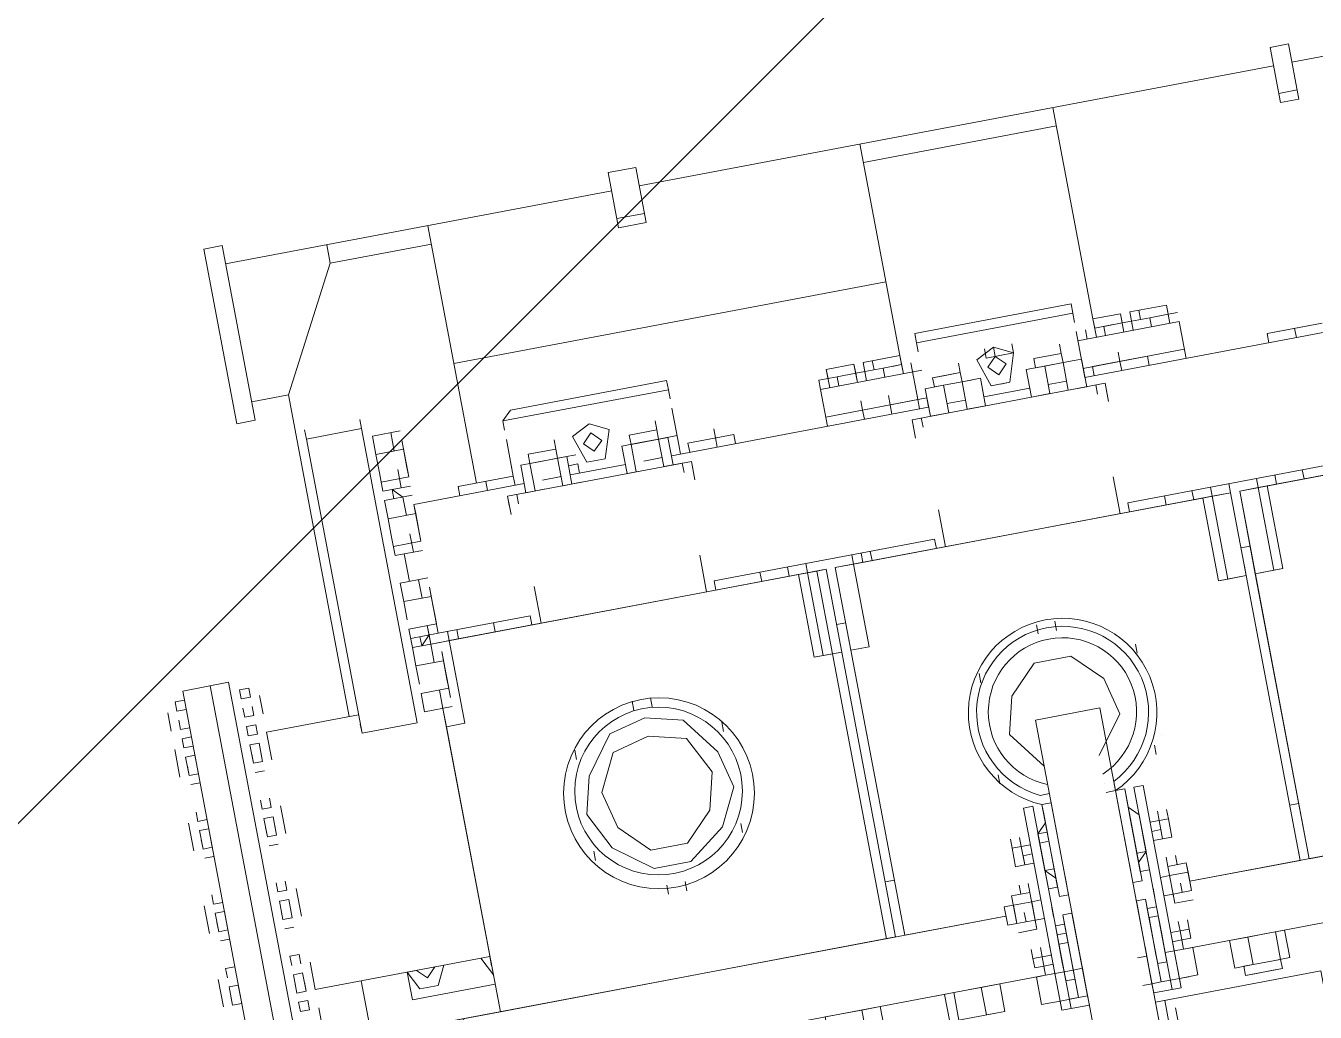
# Model space of a CAD drawing. Extents: x 407440 to 411585, y 6041728 to 6045069.
# Drawn here: x 410399.38 to 410407.29, y 6044262.6 to 6044268.66 of the extents above; entities that cross this region are included whole.
import ezdxf

# ---------------------------------------------------------------- set-up
doc = ezdxf.new("R2010")
doc.units = 0
doc.header["$LTSCALE"] = 5
doc.linetypes.add('foc-TIELINE', pattern=[1.875, 1.25, -0.625])
doc.layers.add('P-PROPOSED-EXISTING-H', color=59, linetype='Continuous')
doc.layers.add('T-TIE', color=201, linetype='foc-TIELINE')

# ---------------------------------------------------------------- blocks, each defined once
blk = doc.blocks.new('P-RIG-877')
at = {"layer": 'T-TIE', "linetype": 'ByBlock', "lineweight": 18}
for points in [[(-0.8496, -15.4531), (-0.8496, -15.9467)], [(-0.3559, -16.0845), (-0.3444, -16.0845), (-0.2411, -16.0845), (-0.2411, -16.073), (-0.3444, -16.073), (-0.3444, -15.6368), (-0.3444, -15.6138), (-0.3444, -16.1075), (0.1148, -16.1075), (0.1148, -15.6138), (-0.2411, -15.6138), (-0.2411, -15.6368), (-0.2411, -15.6138), (-0.2641, -15.6138), (0.1148, -15.6138), (0.1148, -15.476), (0.2411, -15.476), (0.2411, -15.5679), (0.2411, -15.476), (0.1148, -15.476), (0.1148, -16.2567), (0.1263, -16.2567), (0.1263, -16.2797), (0.1263, -16.2912)], [(0.1952, -15.5679), (0.1952, -16.2797), (0.1952, -16.2912), (0.2296, -16.2912), (0.2296, -16.2797)], [(-0.8151, -15.9467), (-0.8151, -15.9697)], [(-0.5166, -15.9467), (-0.5166, -16.2682), (-0.5281, -16.2682), (-0.5281, -16.1419)], [(-0.8496, -15.9697), (-0.8496, -16.7619)], [(-0.5281, -16.0386), (-0.5281, -15.9697), (-0.5281, -16.0271), (-0.5281, -16.0386), (-0.5166, -16.0386)], [(-0.3444, -16.2452), (-0.3559, -16.2452), (-0.3559, -15.9812), (-0.3444, -15.9812)], [(-0.5281, -16.0041), (-0.5166, -16.0041)], [(-0.3444, -16.0271), (-0.3559, -16.0271)], [(-0.3444, -16.0845), (-0.3444, -16.0615)], [(-0.3444, -16.073), (-0.3444, -16.0845), (-0.3444, -16.1075), (-0.2411, -16.1075), (-0.2411, -16.073)], [(-0.2411, -16.0845), (-0.2411, -16.1075), (0.1148, -16.1075)], [(-0.2755, -16.1189), (-0.2755, -16.1075)], [(0.0459, -16.1189), (0.0459, -16.1075)], [(-0.2411, -16.1419), (-0.2411, -16.1189), (-0.3444, -16.1189), (-0.3444, -16.1419), (-0.3559, -16.1419)], [(-0.3559, -16.5667), (-0.3444, -16.5667), (-0.3444, -16.5897), (-0.3559, -16.5897), (-0.3444, -16.5897), (-0.3444, -16.6126), (-0.2411, -16.6126), (-0.2411, -16.5897), (-0.2411, -16.6126), (0.1148, -16.6126), (-0.3444, -16.6126), (-0.3444, -16.1189), (-0.3559, -16.1189)], [(-0.2411, -16.1534), (-0.2411, -16.1189), (0.1148, -16.1189), (-0.3444, -16.1189)], [(-0.2411, -16.1189), (-0.2526, -16.1189)], [(0.1033, -16.1189), (0.1148, -16.1189), (0.1148, -16.2567)], [(0.2641, -16.3256), (0.2526, -16.3256), (0.2526, -16.1189), (0.9759, -16.1189), (0.9644, -16.1189)], [(-0.574, -16.1763), (-0.574, -16.1534), (-0.5855, -16.1534), (-0.5855, -16.1993), (-0.5626, -16.1993), (-0.574, -16.1993), (-0.574, -16.2108), (-0.574, -16.2338)], [(-0.5855, -16.1534), (-0.5626, -16.1534), (-0.574, -16.1534)], [(-0.5626, -16.1763), (-0.574, -16.1763), (-0.574, -16.1534), (-0.574, -16.1419)], [(-0.5626, -16.2682), (-0.5626, -16.1419), (-0.5166, -16.1419)], [(-0.3444, -16.5897), (-0.3444, -16.1419), (-0.2411, -16.1419), (-0.2411, -16.1534), (-0.3444, -16.1534)], [(-0.3444, -16.1649), (-0.3444, -16.1419)], [(0.2296, -16.1993), (0.2296, -16.1763), (0.2296, -16.1534), (0.1952, -16.1534), (0.1952, -16.1763), (0.1952, -16.1993)], [(0.2411, -16.2108), (0.2296, -16.2108), (0.2296, -16.1649), (0.1952, -16.1649)], [(0.2296, -16.1649), (0.2411, -16.1649), (0.2411, -16.1763), (0.2411, -16.1993), (0.2411, -16.2108), (0.2411, -16.1649)], [(-0.5626, -16.1993), (-0.574, -16.1993), (-0.574, -16.1763), (-0.574, -16.1993)], [(-0.5281, -16.1878), (-0.5281, -16.2567), (-0.5281, -16.1993), (-0.5281, -16.1878), (-0.5166, -16.1878)], [(-0.3444, -16.1993), (-0.3559, -16.1993)], [(-0.5626, -16.2338), (-0.574, -16.2338), (-0.574, -16.2108), (-0.5855, -16.2108)], [(-0.5855, -16.2452), (-0.574, -16.2452), (-0.574, -16.2223), (-0.574, -16.2452), (-0.5855, -16.2452), (-0.5855, -16.2108), (-0.5626, -16.2108)], [(-0.5166, -16.2223), (-0.5281, -16.2223), (-0.5396, -16.2223)], [(-0.5626, -16.2452), (-0.5855, -16.2452), (-0.8496, -16.2452)], [(-0.8266, -16.4863), (-0.8266, -16.2452)], [(-0.4937, -16.4863), (-0.5052, -16.4863), (-0.5052, -16.2452), (-0.4937, -16.2452)], [(-0.4822, -16.2452), (-0.5052, -16.2452)], [(-0.5626, -16.2567), (-0.574, -16.2567)], [(-0.5281, -16.2567), (-0.5166, -16.2567)], [(-0.5052, -16.2567), (-0.4937, -16.2567)], [(-0.3444, -16.2567), (-0.3903, -16.2567)], [(-0.1607, -16.2567), (-0.1607, -16.2567)], [(-0.1607, -16.2567), (-0.1607, -16.2567)], [(-0.0689, -16.2567), (-0.0689, -16.2567)], [(-0.0689, -16.2567), (-0.0689, -16.2567)], [(0.1033, -16.2912), (0.1033, -16.2797), (0.1033, -16.2567), (0.0918, -16.2567), (0.1033, -16.2567), (0.1263, -16.2567), (0.0918, -16.2567), (0.0918, -16.2797), (0.0804, -16.2797)], [(0.1033, -16.2567), (0.1263, -16.2567), (0.1033, -16.2567)], [(0.1378, -16.2567), (0.1378, -16.2797), (0.1263, -16.2797), (0.1033, -16.2797)], [(-0.5855, -16.2682), (-0.597, -16.2682)], [(-0.574, -16.2682), (-0.5281, -16.2682)], [(-0.5511, -16.3256), (-0.5511, -16.2912), (-0.5511, -16.3141), (-0.5511, -16.3256), (-0.5396, -16.3256), (-0.5396, -16.2797)], [(0.0344, -16.2797), (0.0574, -16.2797), (0.0344, -16.2797), (0.0344, -16.2682), (0.023, -16.2682)], [(0.0574, -16.2682), (0.0459, -16.2682), (0.0344, -16.2682), (0.0574, -16.2682), (0.0574, -16.2797), (0.0574, -16.2912)], [(0.0344, -16.2797), (0.0344, -16.2912), (0.0344, -16.2797)], [(0.0459, -16.2797), (0.0574, -16.2797), (0.0459, -16.2797), (0.0459, -16.2912)], [(0.0459, -16.2797), (0.0459, -16.2797)], [(0.1378, -16.2797), (0.0918, -16.2797), (0.1378, -16.2797)], [(0.1722, -16.2797), (0.1952, -16.2797), (0.1837, -16.2797), (0.1952, -16.2797), (0.1952, -16.2912), (0.1952, -16.3026), (0.1837, -16.3026), (0.1722, -16.3026), (0.1607, -16.3026), (0.1722, -16.3026), (0.1378, -16.3026), (0.1378, -16.3141), (0.1263, -16.3141), (0.2296, -16.3141), (0.2181, -16.3141)], [(0.1607, -16.2682), (0.1722, -16.2682), (0.1837, -16.2682), (0.1722, -16.2682), (0.1837, -16.2682), (0.1837, -16.2797), (0.1837, -16.2912), (0.1952, -16.2912)], [(0.2411, -16.2912), (0.2296, -16.2912), (0.2296, -16.2682), (0.1952, -16.2682), (0.1952, -16.2797), (0.1722, -16.2797), (0.1722, -16.2682)], [(0.1722, -16.2797), (0.1722, -16.2912), (0.1722, -16.2797)], [(0.1837, -16.2797), (0.1837, -16.2797)], [(-0.5396, -16.3141), (-0.5396, -16.2912), (-0.5511, -16.2912), (-0.5626, -16.2912)], [(-0.5166, -16.3141), (-0.5166, -16.2912)], [(0.1952, -16.2912), (0.1952, -16.2912)], [(0.2296, -16.3141), (0.2296, -16.2912)], [(0.2296, -16.2912), (0.2296, -16.2912)], [(0.2411, -16.2912), (0.2411, -16.3256), (0.2411, -16.2912)], [(0.1033, -16.3256), (0.1033, -16.3141), (-0.0115, -16.3141), (-0.0115, -16.3256), (0.0918, -16.3256), (0.0804, -16.3256), (0.0918, -16.3256)], [(0, -16.3141), (-0.0115, -16.3141)], [(0, -16.3141), (0.0918, -16.3141), (0, -16.3141)], [(0.0344, -16.3026), (0.023, -16.3026), (0.0689, -16.3026), (0.0689, -16.3141), (0.0344, -16.3141), (0.023, -16.3141), (0.0115, -16.3141), (0.023, -16.3026)], [(0.0574, -16.3026), (0.0918, -16.3026), (0.0804, -16.3026)], [(0.0689, -16.3141), (0.0574, -16.3141)], [(0.0689, -16.3026), (0.0804, -16.3141)], [(0.0918, -16.3026), (0.0918, -16.3141), (0.0804, -16.3141), (0.0918, -16.3141)], [(0.1263, -16.3026), (0.1148, -16.3026)], [(0.2296, -16.3026), (0.2296, -16.3141), (0.2296, -16.3256), (0.1263, -16.3256), (0.1263, -16.3141), (0.1378, -16.3141)], [(0.1378, -16.3141), (0.2296, -16.3141), (0.1378, -16.3141)], [(0.1952, -16.3141), (0.2067, -16.3141), (0.2067, -16.3026), (0.1492, -16.3026), (0.1492, -16.3141), (0.1607, -16.3141), (0.1952, -16.3141), (0.1837, -16.3141), (0.1952, -16.3141), (0.1837, -16.3141)], [(0.1492, -16.3026), (0.1492, -16.3141)], [(0.1952, -16.3141), (0.1952, -16.3141)], [(0.1952, -16.3141), (0.1952, -16.3141)], [(0.2296, -16.3141), (0.2296, -16.3141)], [(0.3215, -16.3256), (0.31, -16.3256), (0.2985, -16.3141), (0.2641, -16.3141), (0.2526, -16.3141)], [(0.2641, -16.3026), (0.2985, -16.3026)], [(0.2641, -16.3026), (0.2641, -16.3026)], [(1.0677, -16.406), (-0.1148, -16.406), (-0.1148, -16.3256), (1.0677, -16.3256)], [(0.1378, -16.3256), (0.1263, -16.3256)], [(0.2296, -16.3371), (0.2296, -16.3256), (0.2411, -16.3256), (0.2296, -16.3256), (0.1952, -16.3256), (0.1837, -16.3256)], [(0.1952, -16.3256), (0.1952, -16.3371)], [(0.2411, -16.3256), (0.2296, -16.3256), (0.2181, -16.3256)], [(-0.5281, -16.3945), (-0.5166, -16.3945), (-0.5166, -16.3371)], [(-0.023, -16.3371), (-0.023, -16.3371)], [(-0.5626, -16.383), (-0.5626, -16.3486), (-0.574, -16.3486)], [(-0.574, -16.383), (-0.5626, -16.383), (-0.5626, -16.3486)], [(-0.5281, -16.3715), (-0.5281, -16.36)], [(-0.5626, -16.3715), (-0.574, -16.3715)], [(-0.5511, -16.4519), (-0.5511, -16.4174), (-0.5511, -16.4404), (-0.5511, -16.4519), (-0.5396, -16.4519), (-0.5396, -16.406)], [(0, -16.4174), (-0.0115, -16.4174), (-0.0115, -16.406)], [(0.0918, -16.406), (0.0804, -16.406)], [(0.2296, -16.4289), (0.2296, -16.4174), (0.2296, -16.406), (0.1263, -16.406), (0.1263, -16.4174), (0.1378, -16.4174), (0.1263, -16.4174), (0.2296, -16.4174), (0.2181, -16.4174)], [(0.1378, -16.406), (0.1263, -16.406)], [(0.1837, -16.406), (0.1952, -16.406), (0.1952, -16.4174), (0.1837, -16.4174), (0.1952, -16.4174)], [(0.2181, -16.406), (0.2296, -16.406), (0.2411, -16.406), (0.2296, -16.406), (0.1952, -16.406)], [(0.2296, -16.406), (0.2296, -16.4174), (0.2296, -16.4404), (0.2411, -16.4404), (0.2296, -16.4404), (0.2296, -16.4519)], [(0.2411, -16.406), (0.2411, -16.4404), (0.2411, -16.406)], [(-0.5396, -16.4404), (-0.5396, -16.4174), (-0.5511, -16.4174), (-0.5626, -16.4174)], [(-0.5166, -16.4404), (-0.5166, -16.4174)], [(0.0918, -16.4174), (0, -16.4174), (0.0918, -16.4174)], [(0.023, -16.4289), (0.023, -16.4174), (0.0115, -16.4174), (0.023, -16.4289), (0.0689, -16.4289), (0.0574, -16.4289), (0.0918, -16.4289), (0.0804, -16.4289)], [(0.0804, -16.4174), (0.0689, -16.4289), (0.0344, -16.4289), (0.023, -16.4289), (0.023, -16.4174)], [(0.0344, -16.4174), (0.0344, -16.4289)], [(0.0689, -16.4289), (0.0689, -16.4174)], [(0.0918, -16.4289), (0.0918, -16.4174), (0.0804, -16.4174), (0.0918, -16.4174)], [(0.1492, -16.4174), (0.1492, -16.4289), (0.2067, -16.4289), (0.2067, -16.4174), (0.2067, -16.4289), (0.1952, -16.4289), (0.1952, -16.4404), (0.1952, -16.4519), (0.1952, -17.1637), (0.1148, -17.1637), (2.388, -17.1637)], [(0.2296, -16.4174), (0.1378, -16.4174), (0.2296, -16.4174)], [(0.1607, -16.4174), (0.1607, -16.4289), (0.1722, -16.4289), (0.1378, -16.4289), (0.1492, -16.4289)], [(0.1378, -16.4289), (0.1378, -16.4174)], [(0.1952, -16.4174), (0.1952, -16.4174)], [(0.1952, -16.4174), (0.1952, -16.4174)], [(0.1952, -16.4174), (0.1952, -16.4289), (0.1952, -16.4174)], [(0.2296, -16.4174), (0.2296, -16.4174)], [(0.0344, -16.4519), (0.0344, -16.4404), (0.0344, -16.4519)], [(0.0574, -16.4404), (0.0574, -16.4519), (0.0459, -16.4519), (0.0459, -16.4404)], [(0.1263, -16.4404), (0.1263, -16.4519), (0.1263, -16.4748), (0.0918, -16.4748), (0.0918, -16.4519), (0.0804, -16.4519)], [(0.1148, -16.4748), (0.1263, -16.4748), (0.1033, -16.4748), (0.1033, -16.4519), (0.1033, -16.4404)], [(0.1263, -16.4289), (0.1148, -16.4289)], [(0.1722, -16.4519), (0.1952, -16.4519), (0.1722, -16.4519), (0.1607, -16.4519), (0.1722, -16.4519), (0.1722, -16.4634), (0.1837, -16.4634), (0.1837, -16.4519), (0.1837, -16.4404), (0.1952, -16.4404), (0.2296, -16.4404), (0.2296, -16.4634), (0.1952, -16.4634), (0.1952, -16.4519), (0.1952, -16.4404)], [(0.1722, -16.4404), (0.1607, -16.4404)], [(0.1722, -16.4519), (0.1722, -16.4404), (0.1722, -16.4519)], [(0.1952, -16.4404), (0.1952, -16.4404)], [(0.2296, -16.4404), (0.2296, -16.4404)], [(0.0574, -16.4634), (0.0574, -16.4519), (0.0344, -16.4519), (0.023, -16.4519), (0.0344, -16.4519), (0.0344, -16.4634), (0.023, -16.4634)], [(0.0344, -16.4519), (0.0574, -16.4519), (0.0459, -16.4519)], [(0.0459, -16.4519), (0.0459, -16.4519)], [(0.0918, -16.4519), (0.1378, -16.4519), (0.0918, -16.4519)], [(0.1033, -16.4519), (0.1263, -16.4519), (0.1378, -16.4519), (0.1378, -16.4748)], [(0.1837, -16.4519), (0.1837, -16.4519)], [(-0.5855, -16.4634), (-0.597, -16.4634)], [(-0.5166, -16.5897), (-0.5626, -16.5897), (-0.5626, -16.4634)], [(-0.5281, -16.5897), (-0.5281, -16.4634), (-0.5166, -16.4634), (-0.5166, -16.7848)], [(0.1722, -16.4634), (0.1607, -16.4634)], [(0.1837, -16.4634), (0.1722, -16.4634), (0.1837, -16.4634)], [(-0.8496, -16.4863), (-0.5855, -16.4863), (-0.5626, -16.4863), (-0.574, -16.4863), (-0.574, -16.4978)], [(-0.6774, -16.4863), (-0.6774, -17.0259)], [(-0.574, -16.5437), (-0.5855, -16.5437), (-0.5626, -16.5437), (-0.574, -16.5437), (-0.574, -16.5323), (-0.5626, -16.5323), (-0.5855, -16.5323), (-0.5855, -16.4863), (-0.574, -16.4863), (-0.574, -16.5093), (-0.574, -16.5323), (-0.574, -16.5093), (-0.5626, -16.5093)], [(-0.5281, -16.4748), (-0.574, -16.4748)], [(-0.574, -16.4863), (-0.574, -16.5093)], [(-0.5396, -16.4748), (-0.5281, -16.4748), (-0.5281, -16.5437), (-0.5166, -16.5437)], [(-0.5166, -16.4748), (-0.5281, -16.4748), (-0.5281, -16.5437), (-0.5396, -16.5437)], [(-0.4937, -16.4748), (-0.5052, -16.4748)], [(-0.4822, -16.4863), (-0.5052, -16.4863)], [(-0.3444, -16.4748), (-0.3903, -16.4748)], [(-0.3444, -16.7619), (-0.3559, -16.7619), (-0.3559, -16.4863), (-0.3444, -16.4863)], [(-0.2411, -16.6585), (-0.2411, -16.6241), (-0.2411, -16.6356), (0.1148, -16.6356), (0.1148, -16.6241), (0.1148, -17.1178), (0.1148, -17.2555), (0.1148, -16.4863), (0.1148, -16.6126), (0.1033, -16.6126)], [(-0.1607, -16.4748), (-0.1607, -16.4748)], [(-0.1607, -16.4748), (-0.1607, -16.4748)], [(-0.0689, -16.4748), (-0.0689, -16.4748)], [(-0.0689, -16.4748), (-0.0689, -16.4748)], [(-0.5166, -16.5093), (-0.5281, -16.5093), (-0.5396, -16.5093)], [(0.1952, -16.5552), (0.1952, -16.5323), (0.2296, -16.5323), (0.2296, -16.5093), (0.1952, -16.5093), (0.1952, -16.5323)], [(0.1952, -16.5782), (0.2296, -16.5782), (0.2296, -16.5208)], [(-0.5626, -16.5782), (-0.5855, -16.5782), (-0.5855, -16.5437)], [(-0.5626, -16.5667), (-0.574, -16.5667), (-0.574, -16.5437), (-0.574, -16.5667)], [(-0.5626, -16.5897), (-0.574, -16.5897), (-0.574, -16.5667), (-0.574, -16.5897)], [(0.2296, -16.5897), (0.2296, -16.5667), (0.2411, -16.5667), (0.2296, -16.5667), (0.1952, -16.5667), (0.1952, -16.5897)], [(-0.3444, -16.5782), (-0.3559, -16.5782)], [(-0.3444, -16.5897), (-0.2411, -16.5897), (-0.3444, -16.5897)], [(-0.2755, -16.6241), (-0.2755, -16.6126)], [(0.0459, -16.6241), (0.0459, -16.6126)], [(0.1148, -16.6241), (-0.3444, -16.6241), (-0.3444, -17.1178), (-0.3559, -17.1178), (-0.3444, -17.1178), (-0.3674, -17.1178), (-0.3559, -17.1178), (-0.3444, -17.1292), (-0.3559, -17.1292)], [(-0.3444, -16.6356), (-0.3444, -16.6241)], [(-0.3444, -16.6585), (-0.3444, -16.6471), (-0.3444, -16.6356), (-0.2411, -16.6356), (-0.2411, -16.6471), (-0.3444, -16.6471), (-0.3559, -16.6471)], [(-0.2411, -16.6471), (-0.2411, -16.6585), (-0.3444, -16.6585), (-0.3444, -17.0948), (-0.2411, -17.0948), (-0.3444, -17.0948), (-0.3444, -17.1063), (-0.3444, -17.1178), (-0.3215, -17.1178)], [(-0.3444, -16.67), (-0.3444, -16.6471)], [(0.2296, -16.6815), (0.1952, -16.6815)], [(-0.5281, -16.7619), (-0.5281, -16.7045), (-0.5281, -16.7619)], [(-0.5281, -16.7045), (-0.5166, -16.7045)], [(-0.3444, -16.7045), (-0.3559, -16.7045)], [(-0.5166, -16.7274), (-0.5281, -16.7274), (-0.5396, -16.7274)], [(-0.8151, -16.7619), (-0.8151, -16.7963)], [(-0.5855, -16.7733), (-0.597, -16.7733)], [(-0.5166, -16.7733), (-0.5281, -16.7733), (-0.574, -16.7733)], [(-0.5396, -16.7733), (-0.5396, -16.7963), (-0.5052, -16.7963), (-0.5052, -16.7733), (-0.4937, -16.7733)], [(-0.5281, -16.7619), (-0.5166, -16.7619)], [(-0.4937, -16.9915), (-0.5052, -16.9915), (-0.5052, -16.7619), (-0.4937, -16.7619)], [(-0.4822, -16.7619), (-0.5052, -16.7619)], [(-0.3444, -16.7733), (-0.3903, -16.7733)], [(-0.1607, -16.7733), (-0.1607, -16.7733)], [(-0.1607, -16.7733), (-0.1607, -16.7733)], [(-0.0689, -16.7733), (-0.0689, -16.7733)], [(-0.0689, -16.7733), (-0.0689, -16.7733)], [(-0.5052, -16.7848), (-0.5396, -16.7848), (-0.5396, -16.8308), (-0.5052, -16.8308)], [(-0.8496, -16.7963), (-0.8496, -17.2785)], [(-0.5626, -16.7963), (-0.5511, -16.7963), (-0.5396, -16.7963), (-0.5396, -16.8193), (-0.5396, -16.8422), (-0.5052, -16.8422), (-0.5052, -16.8193)], [(-0.5511, -16.8308), (-0.5511, -16.7963), (-0.5511, -16.8308)], [(-0.5166, -16.8193), (-0.5166, -16.7963)], [(-0.5511, -16.8308), (-0.5396, -16.8308)], [(-0.5166, -16.9111), (-0.5166, -16.8422)], [(-0.5626, -16.9226), (-0.5511, -16.9226), (-0.5396, -16.9226), (-0.5052, -16.9226), (-0.5052, -16.8996)], [(-0.5396, -16.8996), (-0.5396, -16.9226), (-0.5396, -16.9456), (-0.5396, -16.9685), (-0.5052, -16.9685), (-0.5052, -16.9456)], [(-0.5281, -16.9111), (-0.5281, -16.8996), (-0.5281, -16.9111)], [(-0.5281, -16.8996), (-0.5166, -16.8996)], [(-0.5052, -16.9111), (-0.5396, -16.9111), (-0.5396, -16.957), (-0.5052, -16.957)], [(-0.5396, -16.957), (-0.5511, -16.957), (-0.5511, -16.9456), (-0.5511, -16.9226), (-0.5511, -16.957)], [(-0.5166, -16.9456), (-0.5166, -16.9226)], [(-0.4707, -17.1407), (-0.4707, -17.1063), (-0.5166, -17.1063), (-0.5166, -16.9685)], [(-0.5855, -16.98), (-0.597, -16.98)], [(-0.574, -16.98), (-0.5281, -16.98), (-0.5166, -16.98), (-0.5281, -16.98), (-0.5396, -16.98)], [(-0.5281, -17.0489), (-0.5281, -16.98), (-0.5281, -17.0489)], [(-0.4937, -16.98), (-0.5052, -16.98)], [(-0.4822, -16.9915), (-0.5052, -16.9915)], [(-0.3444, -16.98), (-0.3903, -16.98)], [(-0.3444, -16.9915), (-0.3559, -16.9915), (-0.3559, -17.1063), (-0.3559, -17.1407)], [(-0.1607, -16.98), (-0.1607, -16.98)], [(-0.1607, -16.98), (-0.1607, -16.98)], [(-0.0689, -16.98), (-0.0689, -16.98)], [(-0.0689, -16.98), (-0.0689, -16.98)], [(-0.8496, -17.0259), (-0.5281, -17.0259)], [(-0.8266, -17.1522), (-0.8266, -17.0259)], [(-0.5281, -17.0144), (-0.5166, -17.0144)], [(-0.3444, -17.0374), (-0.3559, -17.0374)], [(-0.5281, -17.0489), (-0.5166, -17.0489)], [(-0.3559, -17.0948), (-0.3444, -17.0948), (-0.3444, -17.0718)], [(-0.6085, -17.1063), (-0.6085, -17.1407), (-0.5855, -17.1407), (-0.5855, -17.1063), (-0.5626, -17.1063), (-0.5511, -17.1063)], [(-0.5511, -17.1407), (-0.5511, -17.1063), (-0.597, -17.1063), (-0.5511, -17.1063), (-0.5626, -17.1063), (-0.5855, -17.1063), (-0.597, -17.1063)], [(-0.5855, -17.1407), (-0.5626, -17.1407), (-0.5396, -17.1407), (-0.5396, -17.1063)], [(-0.5281, -17.1063), (-0.5281, -17.1407), (-0.5052, -17.1407), (-0.5052, -17.1063), (-0.4822, -17.1063), (-0.4707, -17.1063), (-0.5166, -17.1063), (-0.5052, -17.1063), (-0.4822, -17.1063), (-0.4707, -17.1063)], [(-0.5052, -17.1407), (-0.4822, -17.1407), (-0.4592, -17.1407), (-0.4592, -17.1063)], [(-0.4248, -17.1063), (-0.4248, -17.1407), (-0.4018, -17.1407), (-0.4018, -17.1063), (-0.3789, -17.1063)], [(-0.4018, -17.1063), (-0.4133, -17.1063), (-0.3559, -17.1063)], [(-0.4018, -17.1063), (-0.3674, -17.1063), (-0.4018, -17.1063)], [(-0.3674, -17.1063), (-0.3789, -17.1063), (-0.3674, -17.1063), (-0.3674, -17.1407), (-0.3444, -17.1407)], [(-0.3444, -17.1063), (-0.3444, -17.1407), (-0.3215, -17.1407), (-0.3215, -17.1063), (-0.2985, -17.1063)], [(-0.3215, -17.1063), (-0.3329, -17.1063), (-0.2755, -17.1063)], [(-0.3215, -17.1063), (-0.287, -17.1063), (-0.3215, -17.1063)], [(-0.287, -17.1063), (-0.2985, -17.1063), (-0.287, -17.1063), (-0.287, -17.1407), (-0.2641, -17.1407), (-0.2641, -17.1063)], [(-0.5855, -17.1178), (-0.6085, -17.1178)], [(-0.5396, -17.1178), (-0.5626, -17.1178)], [(-0.5052, -17.1178), (-0.5281, -17.1178), (-0.5396, -17.1292), (-0.5281, -17.1292)], [(-0.4592, -17.1178), (-0.4822, -17.1178)], [(-0.4018, -17.1178), (-0.4248, -17.1178)], [(-0.2641, -17.1178), (-0.287, -17.1178)], [(0.0115, -17.3359), (0.0459, -17.3359), (0.0459, -17.1178), (0.0574, -17.1178)], [(0.0459, -17.2211), (0.0804, -17.2211), (0.0804, -17.1178)], [(0.0459, -17.1178), (0.0459, -17.1178)], [(0.0689, -17.1178), (0.0459, -17.1292)], [(0.0459, -17.1178), (0.0459, -17.1178)], [(-0.4592, -17.1292), (-0.4248, -17.1292)], [(-0.8496, -17.1522), (-0.8266, -17.1522), (-0.6774, -17.2326), (-0.62, -17.2326), (-0.2755, -17.2326)], [(-0.6314, -17.1522), (-0.62, -17.1522), (-0.62, -17.2211), (-0.6314, -17.2211)], [(-0.62, -17.1522), (-0.2526, -17.1522), (-0.62, -17.1522)], [(-0.4018, -17.1407), (-0.3789, -17.1407)], [(-0.3215, -17.1407), (-0.2985, -17.1407)], [(-0.2526, -17.1522), (-0.2526, -17.2211), (-0.2641, -17.2211)], [(0.0459, -17.1752), (0.0689, -17.1867), (0.0689, -17.2096), (0.0459, -17.2211), (0.0459, -17.2096), (0.0574, -17.1981), (0.0459, -17.1867), (0.0574, -17.1981), (0.0459, -17.2096), (0.0574, -17.1981), (0.0459, -17.1867)], [(-0.6774, -17.2326), (-0.6774, -17.2785)], [(-0.2526, -17.2211), (-0.62, -17.2211), (-0.2526, -17.2211)], [(-0.2411, -17.3359), (-0.2755, -17.3359), (-0.2755, -17.2211)], [(0.0459, -17.2785), (1.9862, -17.2785)], [(-0.2985, -17.3359), (-0.3215, -17.3359)], [(-0.1492, -17.3359), (-0.1837, -17.3359)], [(-0.0459, -17.3359), (-0.0804, -17.3359)], [(0.1033, -17.3359), (0.0689, -17.3359)], [(-0.31, -17.3474), (-0.2985, -17.3474), (-0.2985, -17.3589), (-0.31, -17.3589)], [(-0.31, -17.3474), (-0.31, -17.3474)], [(-0.31, -17.3589), (-0.31, -17.3589)], [(-0.2411, -17.3589), (-0.2641, -17.3589), (-0.2641, -17.3474), (-0.2411, -17.3474)], [(-0.2526, -17.3474), (-0.2411, -17.3474), (-0.2411, -17.3589), (-0.2526, -17.3589)], [(-0.2296, -17.3589), (-0.2296, -17.3474)], [(-0.1952, -17.3589), (-0.1837, -17.3589), (-0.1837, -17.3474), (-0.1952, -17.3474)], [(-0.1492, -17.3589), (-0.1722, -17.3589), (-0.1722, -17.3474), (-0.1492, -17.3474)], [(-0.1607, -17.3474), (-0.1492, -17.3474), (-0.1492, -17.3589), (-0.1607, -17.3589)], [(-0.1378, -17.3589), (-0.1378, -17.3474)], [(-0.0918, -17.3589), (-0.0804, -17.3589), (-0.0804, -17.3474), (-0.0918, -17.3474)], [(-0.0459, -17.3589), (-0.0689, -17.3589), (-0.0689, -17.3474), (-0.0459, -17.3474)], [(-0.0574, -17.3474), (-0.0459, -17.3474), (-0.0459, -17.3589), (-0.0574, -17.3589)], [(-0.0344, -17.3589), (-0.0344, -17.3474)], [(0.0115, -17.3589), (0, -17.3589), (0, -17.3474), (0.0115, -17.3474)], [(0.0459, -17.3589), (0.023, -17.3589), (0.023, -17.3474), (0.0459, -17.3474)], [(0.0344, -17.3474), (0.0459, -17.3474), (0.0459, -17.3589), (0.0344, -17.3589)], [(0.1148, -17.4277), (0.1148, -17.3703), (-0.3444, -17.3703), (-0.3444, -17.4277), (0.1148, -17.4277), (-0.3444, -17.4277)], [(0.1148, -17.3933), (-0.3444, -17.3933)], [(-0.3329, -17.4277), (-0.3329, -17.4392), (-0.3215, -17.4392), (-0.3215, -17.4277)], [(-0.2985, -17.4277), (-0.2985, -17.4392), (-0.31, -17.4392), (-0.2985, -17.4392)], [(-0.2755, -17.4277), (-0.2755, -17.4392), (-0.287, -17.4392), (-0.2755, -17.4392)], [(-0.287, -17.4277), (-0.287, -17.4392)], [(-0.2296, -17.4277), (-0.2296, -17.4392)], [(-0.1837, -17.4277), (-0.1837, -17.4392), (-0.1952, -17.4392), (-0.1837, -17.4392)], [(-0.1378, -17.4277), (-0.1378, -17.4392)], [(-0.0804, -17.4277), (-0.0804, -17.4392), (-0.0918, -17.4392), (-0.0804, -17.4392)], [(-0.0344, -17.4277), (-0.0344, -17.4392)], [(0, -17.4277), (0, -17.4392), (0.0115, -17.4392), (0, -17.4392)], [(-0.3215, -17.4392), (-0.3329, -17.4392)], [(-0.3215, -17.4507), (-0.2985, -17.4507)], [(-0.31, -17.4392), (-0.31, -17.4392)], [(-0.31, -17.4392), (-0.31, -17.4392)], [(-0.2755, -17.4507), (-0.2411, -17.4507)], [(-0.1837, -17.4507), (-0.1492, -17.4507)], [(-0.0804, -17.4507), (-0.0459, -17.4507)], [(0.0115, -17.4507), (0.0459, -17.4507)]]:
    blk.add_lwpolyline(points, dxfattribs=at)
for points in [[(-0.8725, -15.9467), (-0.8725, -15.9697), (-0.8037, -15.9697), (-0.8037, -15.9467)], [(-0.3559, -16.0615), (-0.3444, -16.0615)], [(-0.3559, -16.1649), (-0.3444, -16.1649)], [(-0.5855, -16.1878), (-0.574, -16.1878)], [(0.1952, -16.2223), (0.2296, -16.2223), (0.2296, -16.1993), (0.1952, -16.1993)], [(-0.597, -16.4634), (-0.6085, -16.4634), (-0.6085, -16.2682), (-0.597, -16.2682)], [(-0.5052, -16.2682), (-0.5396, -16.2682), (-0.5396, -16.2912), (-0.5052, -16.2912)], [(-0.1722, -16.2682), (-0.1837, -16.2682)], [(-0.0459, -16.2682), (-0.0574, -16.2682)], [(0.023, -16.2797), (0.0344, -16.2797)], [(0.0804, -16.2682), (0.0918, -16.2682)], [(0.1148, -16.2682), (0.1263, -16.2682)], [(0.1607, -16.2797), (0.1722, -16.2797)], [(-0.0115, -16.3026), (-0.0115, -16.2912), (0.2411, -16.2912), (0.2411, -16.3026)], [(-0.5052, -16.3141), (-0.5396, -16.3141), (-0.5396, -16.3371), (-0.5052, -16.3371)], [(-0.0574, -16.406), (-0.1033, -16.4404), (-0.1492, -16.4289), (-0.1837, -16.3945), (-0.1837, -16.3486), (-0.1492, -16.3141), (-0.1033, -16.3026), (-0.0574, -16.3371), (-0.1033, -16.3026), (-0.1492, -16.3141), (-0.1837, -16.3486), (-0.1837, -16.3945), (-0.1492, -16.4289), (-0.1033, -16.4404)], [(0.0115, -16.3141), (0.023, -16.3141)], [(0.0459, -16.3026), (0.0574, -16.3026)], [(-0.574, -16.3715), (-0.5626, -16.3945), (-0.5281, -16.383), (-0.5281, -16.36), (-0.5626, -16.3486)], [(-0.5626, -16.3715), (-0.5511, -16.383), (-0.5396, -16.3715), (-0.5511, -16.36)], [(-0.2296, -16.36), (-0.2181, -16.36)], [(-0.2181, -16.383), (-0.2296, -16.383)], [(-0.5052, -16.3945), (-0.5396, -16.3945), (-0.5396, -16.4174), (-0.5052, -16.4174)], [(-0.0115, -16.4174), (-0.0115, -16.406), (0.1033, -16.406), (0.1033, -16.4174)], [(-0.5052, -16.4404), (-0.5396, -16.4404), (-0.5396, -16.4634), (-0.5052, -16.4634)], [(-0.0115, -16.4289), (-0.0115, -16.4404), (0.2411, -16.4404), (0.2411, -16.4289)], [(0.0459, -16.4289), (0.0574, -16.4289)], [(0.1952, -16.4289), (0.1837, -16.4289), (0.1722, -16.4289), (0.1607, -16.4289)], [(0.1837, -16.4519), (0.1952, -16.4519)], [(-0.1837, -16.4634), (-0.1722, -16.4634)], [(-0.0574, -16.4634), (-0.0459, -16.4634)], [(0.0459, -16.4634), (0.0344, -16.4634), (0.0574, -16.4634)], [(0.0804, -16.4634), (0.0918, -16.4634)], [(0.1148, -16.4634), (0.1263, -16.4634)], [(0.1263, -16.4748), (0.1263, -16.4863), (0.1033, -16.4863), (0.1033, -16.4748)], [(-0.5855, -16.5208), (-0.574, -16.5208)], [(-0.5855, -16.5782), (-0.574, -16.5782)], [(0.2296, -16.6585), (0.1952, -16.6585), (0.1952, -16.6815), (0.1952, -16.7045), (0.1952, -16.7274), (0.2296, -16.7274), (0.2296, -16.7045), (0.2296, -16.6815)], [(-0.3559, -16.67), (-0.3444, -16.67)], [(-0.8725, -16.7963), (-0.8037, -16.7963), (-0.8037, -16.7619), (-0.8725, -16.7619)], [(-0.597, -16.98), (-0.6085, -16.9685), (-0.6085, -16.7733), (-0.597, -16.7733)], [(-0.2067, -16.8767), (-0.1952, -16.9226), (-0.1492, -16.957), (-0.1033, -16.9685), (-0.0574, -16.9456), (-0.023, -16.8996), (-0.023, -16.8537), (-0.0574, -16.8078), (-0.1033, -16.7848), (-0.1492, -16.7963), (-0.1952, -16.8308)], [(-0.2067, -16.8767), (-0.1952, -16.9226), (-0.1492, -16.957), (-0.1033, -16.9685), (-0.0574, -16.9456), (-0.023, -16.8996), (-0.023, -16.8537), (-0.0574, -16.8078), (-0.1033, -16.7848), (-0.1492, -16.7963), (-0.1952, -16.8308)], [(-0.1722, -16.7848), (-0.1837, -16.7848)], [(-0.0459, -16.7848), (-0.0574, -16.7848)], [(-0.1837, -16.8767), (-0.1722, -16.9226), (-0.1263, -16.9456), (-0.0804, -16.9341), (-0.0459, -16.8996), (-0.0459, -16.8537), (-0.0804, -16.8193), (-0.1263, -16.8078), (-0.1722, -16.8308)], [(-0.1837, -16.8767), (-0.1722, -16.9226), (-0.1263, -16.9456), (-0.0804, -16.9341), (-0.0459, -16.8996), (-0.0459, -16.8537), (-0.0804, -16.8193), (-0.1263, -16.8078), (-0.1722, -16.8308)], [(-0.574, -16.8767), (-0.5626, -16.8996), (-0.5281, -16.8882), (-0.5281, -16.8652), (-0.5626, -16.8537)], [(-0.5626, -16.8767), (-0.5511, -16.8882), (-0.5396, -16.8767), (-0.5511, -16.8652)], [(-0.2296, -16.8652), (-0.2181, -16.8652)], [(0, -16.8652), (0.0115, -16.8652)], [(-0.2181, -16.8882), (-0.2296, -16.8882)], [(0.0115, -16.8882), (0, -16.8882)], [(-0.1837, -16.9685), (-0.1722, -16.9685)], [(-0.0574, -16.9685), (-0.0459, -16.9685)], [(-0.3559, -17.0833), (-0.3444, -17.0833)], [(-0.2411, -17.0948), (-0.2411, -17.1178), (-0.2641, -17.1178), (0.1148, -17.1178), (-0.2411, -17.1178)], [(-0.8725, -17.3015), (-0.8725, -17.2785), (-0.6544, -17.2785), (-0.6544, -17.3015)], [(-0.3329, -17.3474), (-0.3329, -17.3589), (-0.3215, -17.3589), (-0.3215, -17.3474)], [(-0.287, -17.3474), (-0.287, -17.3589), (-0.2755, -17.3589), (-0.2755, -17.3474)], [(0.0574, -17.3474), (0.0689, -17.3474), (0.0689, -17.3589), (0.0574, -17.3589)], [(-0.2526, -17.4392), (-0.2411, -17.4392), (-0.2641, -17.4392), (-0.2641, -17.4277), (-0.2411, -17.4277), (-0.2411, -17.4392)], [(-0.1607, -17.4392), (-0.1492, -17.4392), (-0.1722, -17.4392), (-0.1722, -17.4277), (-0.1492, -17.4277), (-0.1492, -17.4392)], [(-0.0574, -17.4392), (-0.0459, -17.4392), (-0.0689, -17.4392), (-0.0689, -17.4277), (-0.0459, -17.4277), (-0.0459, -17.4392)], [(0.0344, -17.4392), (0.0459, -17.4392), (0.023, -17.4392), (0.023, -17.4277), (0.0459, -17.4277), (0.0459, -17.4392)]]:
    blk.add_lwpolyline(points, close=True, dxfattribs=at)
blk.add_lwpolyline([(-0.0115, -16.3371), (-0.0115, -16.3256), (-0.023, -16.3256, 4.369485), (-0.023, -16.4174), (-0.023, -16.406)], format="xyb", dxfattribs=at)
blk.add_lwpolyline([(-0.0344, -16.3371, 5.085525), (-0.0344, -16.406, -5.085525)], format="xyb", close=True, dxfattribs=at)
for centre, radius in [((-0.1125, -16.8767), 0.1171), ((-0.1152, -16.8767), 0.1029)]:
    blk.add_circle(centre, radius, dxfattribs=at)
blk.add_arc((-0.1177, -16.3715), 0.1157, 23.3852, 336.6148, dxfattribs=at)

msp = doc.modelspace()

# ---------------------------------------------------------------- hatches: boundary and pattern name
at = {"layer": 'P-PROPOSED-EXISTING-H'}
h = msp.add_hatch(dxfattribs=at)
h.set_pattern_fill('ANSI31', color=256, scale=3.498392, style=0)
h.set_pattern_definition([(45, (-102.852, 2739.382), (-7.854113246, 7.854113246), [])])
edge = h.paths.add_edge_path()
edge.add_line((410849.5655, 6043843.7666), (410381.5806, 6043755.2579))
edge.add_line((410381.5806, 6043755.2579), (409934.7116, 6043670.7427))
edge.add_line((409934.7116, 6043670.7427), (409814.1057, 6044308.4396))
edge.add_line((409814.1057, 6044308.4396), (410263.9451, 6044377.3752))
edge.add_line((410263.9451, 6044377.3752), (410794.8504, 6044458.7336))
edge.add_line((410794.8504, 6044458.7336), (411169.2731, 6044565.4105))
edge.add_line((411169.2731, 6044565.4105), (411290.0016, 6043927.0651))
edge.add_line((411290.0016, 6043927.0651), (411039.0674, 6043879.6066))
edge.add_arc((410922.4027, 6043977.5543), 152.33, 241.435078, 319.984322, ccw=False)

# ---------------------------------------------------------------- block references
at = {"layer": 'T-TIE', "linetype": 'ByBlock', "xscale": 4.999999999955019, "yscale": 4.999999999955019, "zscale": 4.999999999955019, "rotation": 280.7096999997605}
msp.add_blockref('P-RIG-877', (410486.2804, 6044279.077), dxfattribs=at)

doc.saveas('drawing.dxf')
